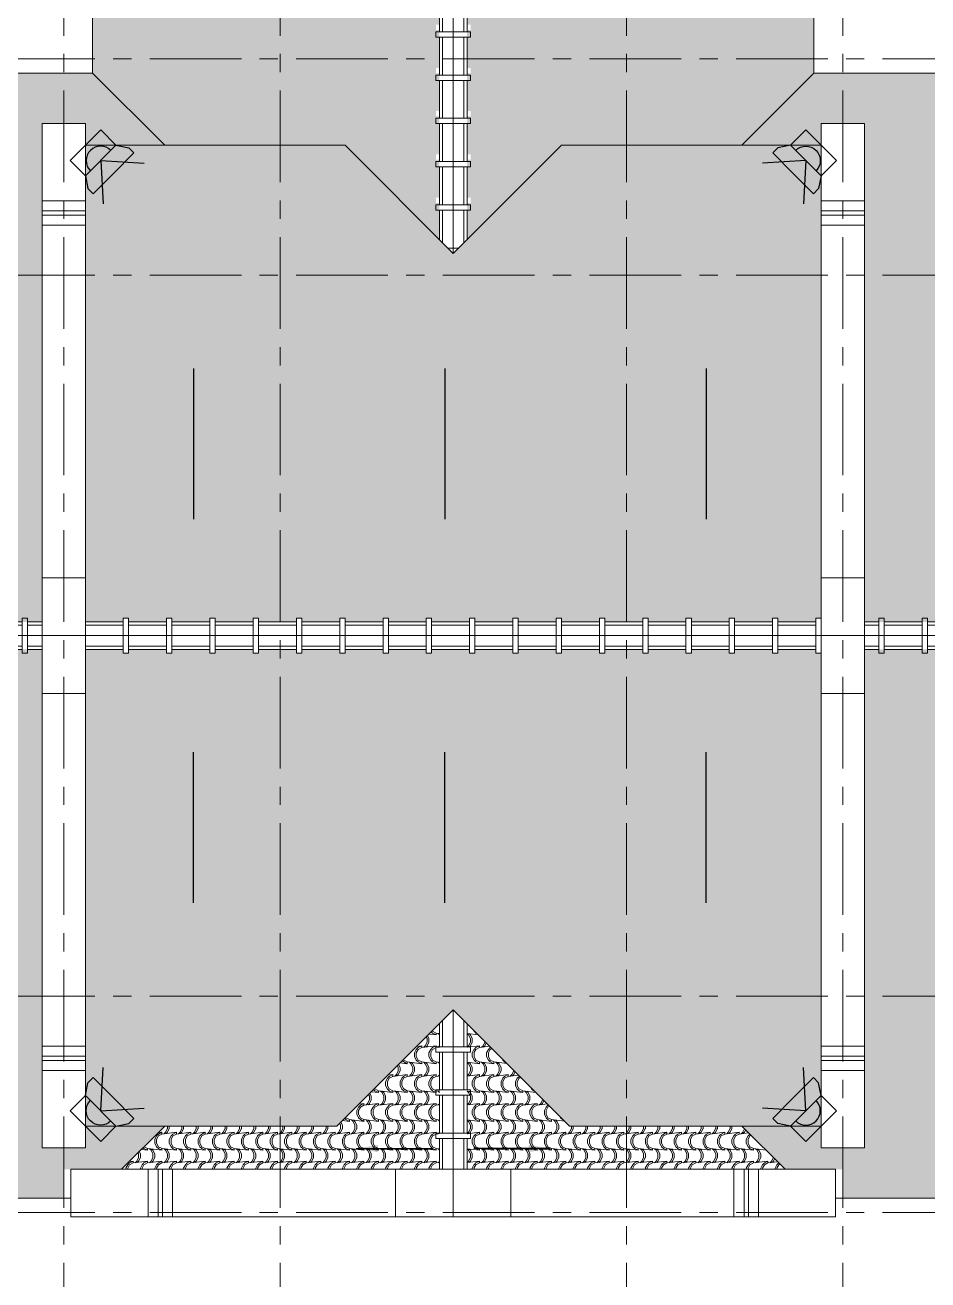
# Model space of a CAD drawing. Header units: inches. Extents: x 88947 to 296847, y 35049 to 161062.
# Drawn here: x 100494 to 106751, y 42238 to 50938 of the extents above; entities that cross this region are included whole.
import ezdxf
from ezdxf.xclip import XClip

# ---------------------------------------------------------------- set-up
doc = ezdxf.new("R2010")
doc.units = ezdxf.units.IN
doc.header["$MEASUREMENT"] = 0
doc.header["$XCLIPFRAME"] = 0
doc.linetypes.add('ACAD_ISO03W100', pattern=[30, 12, -18])
doc.linetypes.add('CENTER', pattern=[50.8, 31.75, -6.35, 6.35, -6.35])
for name, color, linetype, lineweight in [('CUA', 42, 'Continuous', 20), ('DIM', 7, 'Continuous', 25), ('DO', 4, 'Continuous', 25), ('HACTH', 8, 'Continuous', 5), ('NETMANH', 192, 'Continuous', 18), ('netthay', 254, 'Continuous', 25), ('THAY', 3, 'Continuous', 18), ('TRUC', 252, 'ACAD_ISO03W100', 13)]:
    doc.layers.add(name, color=color, linetype=linetype, lineweight=lineweight)
doc.styles.add('VNI-HELVE-CONDENSE', font='VNARIAL.TTF', dxfattribs={"width": 0.7})
doc.dimstyles.new('TL 100', dxfattribs={"dimscale": 100, "dimtxt": 1.25, "dimasz": 0.5, "dimexe": 1, "dimexo": 1, "dimgap": 0.5, "dimtad": 1, "dimdec": 0, "dimzin": 3, "dimdsep": 46, "dimtxsty": 'VNI-HELVE-CONDENSE', "dimblk": 'DOT', "dimcen": 2, "dimclrt": 7, "dimazin": 2, "dimtfac": 0.75, "dimtdec": 0, "dimtix": 1, "dimtmove": 2, "dimatfit": 2, "dimfxl": 1.5, "dimtolj": 1, "dimtzin": 0, "dimarcsym": 0})
pattern_1 = [(0, (-6062.74, -5884.59), (200, 100), [25, -175]), (0, (-6062.74, -5872.09), (200, 100), [25, -75]), (0, (-5962.74, -5859.59), (200, 100), [25, -175]), (0, (-6112.74, -5922.09), (200, 100), [12.5, -100, 12.5, -75]), (45, (-6100.24, -5897.09), (0, 100.00003), [17.6777, -265.165]), (45, (-6112.74, -5859.59), (0, 100.00003), [12.63, -270.2127]), (45, (-6112.74, -5847.09), (0, 100.00003), [15.15, -267.6927]), (135, (-5987.74, -5847.09), (0, 100.00003), [15.15, -267.6927]), (135, (-5987.74, -5859.59), (0, 100.00003), [12.63, -270.2127]), (135, (-6000.24, -5897.09), (0, 100.00003), [17.6777, -265.165]), (26.565, (-6087.74, -5897.09), (5e-05, 100), [27.951, -195.656]), (26.565, (-6087.74, -5884.59), (5e-05, 100), [27.951, -195.656]), (26.565, (-6137.74, -5872.09), (5e-05, 100), [27.951, -195.656]), (26.565, (-6137.74, -5859.59), (5e-05, 100), [27.951, -195.656]), (63.43495, (-6112.742, -5922.093), (-5e-05, 100), [27.951, -419.2627]), (63.43495, (-6100.242, -5922.093), (-5e-05, 100), [27.951, -419.2627]), (116.56505, (-6000.242, -5922.093), (5e-05, 100), [27.951, -419.2627]), (116.56505, (-5987.742, -5922.093), (5e-05, 100), [27.951, -419.2627]), (153.435, (-6012.74, -5897.09), (-5e-05, 100), [27.951, -195.656]), (153.435, (-6012.74, -5884.59), (-5e-05, 100), [27.951, -195.656]), (153.435, (-5962.74, -5872.09), (-5e-05, 100), [27.951, -195.656]), (153.435, (-5962.74, -5859.59), (-5e-05, 100), [27.951, -195.656]), (82.87498, (-6112.742, -5922.093), (-2.5e-05, 100.000016), [100.7782, -1511.6733]), (97.12502, (-5987.742, -5922.093), (2.5e-05, 100.000016), [100.7782, -1511.6733])]
pattern_2 = [(90, (-3245.16, -3518.05), (-100, 200), [25, -175]), (90, (-3257.66, -3518.05), (-100, 200), [25, -75]), (90, (-3270.16, -3418.05), (-100, 200), [25, -175]), (90, (-3207.66, -3568.05), (-100, 200), [12.5, -100, 12.5, -75]), (135, (-3232.66, -3555.55), (-100, 6e-15), [17.6777, -265.165]), (135, (-3270.16, -3568.05), (-100, 6e-15), [12.63, -270.2127]), (135, (-3282.66, -3568.05), (-100, 6e-15), [15.15, -267.6927]), (225, (-3282.66, -3443.05), (-100, 6e-15), [15.15, -267.6927]), (225, (-3270.16, -3443.05), (-100, 6e-15), [12.63, -270.2127]), (225, (-3232.66, -3455.55), (-100, 6e-15), [17.6777, -265.165]), (116.565, (-3232.66, -3543.05), (-100, 5e-05), [27.951, -195.656]), (116.565, (-3245.16, -3543.05), (-100, 5e-05), [27.951, -195.656]), (116.565, (-3257.66, -3593.05), (-100, 5e-05), [27.951, -195.656]), (116.565, (-3270.16, -3593.05), (-100, 5e-05), [27.951, -195.656]), (153.43495, (-3207.66, -3568.05), (-100, -5e-05), [27.951, -419.2627]), (153.43495, (-3207.66, -3555.55), (-100, -5e-05), [27.951, -419.2627]), (206.56505, (-3207.66, -3455.55), (-100, 5e-05), [27.951, -419.2627]), (206.56505, (-3207.66, -3443.05), (-100, 5e-05), [27.951, -419.2627]), (243.435, (-3232.66, -3468.05), (-100, -5e-05), [27.951, -195.656]), (243.435, (-3245.16, -3468.05), (-100, -5e-05), [27.951, -195.656]), (243.435, (-3257.66, -3418.05), (-100, -5e-05), [27.951, -195.656]), (243.435, (-3270.16, -3418.05), (-100, -5e-05), [27.951, -195.656]), (172.87498, (-3207.658, -3568.05), (-100.000016, -2.5e-05), [100.7782, -1511.6733]), (187.12502, (-3207.658, -3443.05), (-100.000016, 2.5e-05), [100.7782, -1511.6733])]
pattern_3 = [(0, (-6062.74, -5884.59), (200, 100), [25, -175]), (0, (-6062.74, -5872.09), (200, 100), [25, -75]), (0, (-5962.74, -5859.59), (200, 100), [25, -175]), (0, (-6112.74, -5922.09), (200, 100), [12.5, -100, 12.5, -75]), (45, (-6100.24, -5897.09), (0, 100.00003), [17.6777, -265.165]), (45, (-6112.74, -5859.59), (0, 100.00003), [12.63, -270.2127]), (45, (-6112.74, -5847.09), (0, 100.00003), [15.15, -267.6927]), (135, (-5987.74, -5847.09), (0, 100.00003), [15.15, -267.6927]), (135, (-5987.74, -5859.59), (0, 100.00003), [12.63, -270.2127]), (135, (-6000.24, -5897.09), (0, 100.00003), [17.6777, -265.165]), (26.56505, (-6087.74, -5897.09), (5e-05, 100), [27.9509, -195.6559]), (26.56505, (-6087.74, -5884.59), (5e-05, 100), [27.9509, -195.6559]), (26.56505, (-6137.74, -5872.09), (5e-05, 100), [27.9509, -195.6559]), (26.56505, (-6137.74, -5859.59), (5e-05, 100), [27.9509, -195.6559]), (63.43495, (-6112.742, -5922.093), (-5e-05, 100), [27.9509, -419.2627]), (63.43495, (-6100.242, -5922.093), (-5e-05, 100), [27.9509, -419.2627]), (116.56505, (-6000.242, -5922.093), (5e-05, 100), [27.9509, -419.2627]), (116.56505, (-5987.742, -5922.093), (5e-05, 100), [27.9509, -419.2627]), (153.43495, (-6012.74, -5897.09), (-5e-05, 100), [27.9509, -195.6559]), (153.43495, (-6012.74, -5884.59), (-5e-05, 100), [27.9509, -195.6559]), (153.43495, (-5962.74, -5872.09), (-5e-05, 100), [27.9509, -195.6559]), (153.43495, (-5962.74, -5859.59), (-5e-05, 100), [27.9509, -195.6559]), (82.87498, (-6112.742, -5922.093), (-2.5e-05, 100.000016), [100.7782, -1511.6733]), (97.12502, (-5987.742, -5922.093), (2.5e-05, 100.000016), [100.7782, -1511.6733])]
pattern_4 = [(0, (-6062.74, -9880.22), (200, 100), [25, -175]), (0, (-6062.74, -9867.72), (200, 100), [25, -75]), (0, (-5962.74, -9855.22), (200, 100), [25, -175]), (0, (-6112.74, -9917.72), (200, 100), [12.5, -100, 12.5, -75]), (45, (-6100.24, -9892.725), (0, 100.00003), [17.6777, -265.165]), (45, (-6112.74, -9855.225), (0, 100.00003), [12.63, -270.2127]), (45, (-6112.74, -9842.725), (0, 100.00003), [15.15, -267.6927]), (135, (-5987.74, -9842.725), (0, 100.00003), [15.15, -267.6927]), (135, (-5987.74, -9855.225), (0, 100.00003), [12.63, -270.2127]), (135, (-6000.24, -9892.725), (0, 100.00003), [17.6777, -265.165]), (26.56505, (-6087.74, -9892.725), (5e-05, 100), [27.9509, -195.6559]), (26.56505, (-6087.74, -9880.225), (5e-05, 100), [27.9509, -195.6559]), (26.56505, (-6137.74, -9867.725), (5e-05, 100), [27.9509, -195.6559]), (26.56505, (-6137.74, -9855.225), (5e-05, 100), [27.9509, -195.6559]), (63.43495, (-6112.742, -9917.725), (-5e-05, 100), [27.9509, -419.2627]), (63.43495, (-6100.242, -9917.725), (-5e-05, 100), [27.9509, -419.2627]), (116.56505, (-6000.242, -9917.725), (5e-05, 100), [27.9509, -419.2627]), (116.56505, (-5987.742, -9917.725), (5e-05, 100), [27.9509, -419.2627]), (153.43495, (-6012.74, -9892.725), (-5e-05, 100), [27.9509, -195.6559]), (153.43495, (-6012.74, -9880.225), (-5e-05, 100), [27.9509, -195.6559]), (153.43495, (-5962.74, -9867.725), (-5e-05, 100), [27.9509, -195.6559]), (153.43495, (-5962.74, -9855.225), (-5e-05, 100), [27.9509, -195.6559]), (82.87498, (-6112.742, -9917.725), (-2.5e-05, 100.000016), [100.7782, -1511.6733]), (97.12502, (-5987.742, -9917.725), (2.5e-05, 100.000016), [100.7782, -1511.6733])]
pattern_5 = [(90, (-3095.16, -10013.68), (-100, 200), [25, -175]), (90, (-3107.66, -10013.68), (-100, 200), [25, -75]), (90, (-3120.16, -9913.68), (-100, 200), [25, -175]), (90, (-3057.66, -10063.68), (-100, 200), [12.5, -100, 12.5, -75]), (135, (-3082.66, -10051.18), (-100, 6e-15), [17.6777, -265.165]), (135, (-3120.16, -10063.68), (-100, 6e-15), [12.63, -270.2127]), (135, (-3132.66, -10063.68), (-100, 6e-15), [15.15, -267.6927]), (225, (-3132.66, -9938.68), (-100, 6e-15), [15.15, -267.6927]), (225, (-3120.16, -9938.68), (-100, 6e-15), [12.63, -270.2127]), (225, (-3082.66, -9951.18), (-100, 6e-15), [17.6777, -265.165]), (116.565, (-3082.66, -10038.68), (-100, 5e-05), [27.951, -195.656]), (116.565, (-3095.16, -10038.68), (-100, 5e-05), [27.951, -195.656]), (116.565, (-3107.66, -10088.68), (-100, 5e-05), [27.951, -195.656]), (116.565, (-3120.16, -10088.68), (-100, 5e-05), [27.951, -195.656]), (153.4349, (-3057.66, -10063.68), (-100, -5e-05), [27.951, -419.2627]), (153.4349, (-3057.66, -10051.18), (-100, -5e-05), [27.951, -419.2627]), (206.5651, (-3057.66, -9951.18), (-100, 5e-05), [27.951, -419.2627]), (206.5651, (-3057.66, -9938.68), (-100, 5e-05), [27.951, -419.2627]), (243.435, (-3082.66, -9963.68), (-100, -5e-05), [27.951, -195.656]), (243.435, (-3095.16, -9963.68), (-100, -5e-05), [27.951, -195.656]), (243.435, (-3107.66, -9913.68), (-100, -5e-05), [27.951, -195.656]), (243.435, (-3120.16, -9913.68), (-100, -5e-05), [27.951, -195.656]), (172.87498, (-3057.658, -10063.681), (-100.000016, -2.5e-05), [100.7782, -1511.6733]), (187.12502, (-3057.658, -9938.681), (-100.000016, 2.5e-05), [100.7782, -1511.6733])]

# ---------------------------------------------------------------- blocks, each defined once
blk = doc.blocks.new('_Dot')
at = {"layer": 'netthay', "color": 0, "lineweight": -2}
blk.add_line((-0.5, 0), (-1, 0), dxfattribs=at)
at = {"layer": 'netthay', "color": 0, "const_width": 0.5}
blk.add_lwpolyline([(-0.25, 0, 1), (0.25, 0, 1)], format="xyb", close=True, dxfattribs=at)
blk = doc.blocks.new('F')
for points in [[(0, 150), (-200, 375)], [(0, 150), (200, 375)], [(-150, 150), (-200, 225), (-200, 275), (0, 275)], [(150, 150), (200, 225), (200, 275), (0, 275)]]:
    blk.add_lwpolyline(points)
blk.add_lwpolyline([(-150, 0), (150, 0), (150, 150), (-150, 150)], close=True)
blk.add_arc((0, 150), 100, 180, 0)
blk = doc.blocks.new('A$C09B9215A')
at = {"layer": 'HACTH'}
h = blk.add_hatch(dxfattribs=at)
h.set_pattern_fill('TILE_02', color=256, scale=100, angle=90, style=0, pattern_type=2)
h.set_pattern_definition(pattern_2)
h.paths.add_polyline_path([(-1487.2, -2438.2), (-2787.2, -2438.2), (-2787.2, -2538.2), (-2287.2, -3038.2), (-1487.2, -3038.2)])
h.paths.add_polyline_path([(-407.5, -2801.1), (-382.8, -2801.1), (-382.8, -2538.2), (-407.5, -2538.2), (-407.5, -2501.1), (-382.8, -2501.1), (-382.8, -2438.2), (-1487.2, -2438.2), (-1487.2, -3038.2), (-1037.2, -3038.2), (-382.8, -3692.5), (-382.8, -3438.2), (-407.5, -3438.2), (-407.5, -3401.1), (-382.8, -3401.1), (-382.8, -3138.2), (-407.5, -3138.2), (-407.5, -3101.1), (-382.8, -3101.1), (-382.8, -2838.2), (-407.5, -2838.2)])
h.paths.add_polyline_path([(-1487.2, -788.2), (-2787.2, -788.2), (-2787.2, -2438.2), (-1487.2, -2438.2)])
h.paths.add_polyline_path([(-382.8, -788.2), (-1487.2, -788.2), (-1487.2, -2438.2), (-382.8, -2438.2), (-382.8, -2238.2), (-407.5, -2238.2), (-407.5, -2201.1), (-382.8, -2201.1), (-382.8, -1938.2), (-407.5, -1938.2), (-407.5, -1901.1), (-382.8, -1901.1), (-382.8, -1638.2), (-407.5, -1638.2), (-407.5, -1601.1), (-382.8, -1601.1), (-382.8, -1338.2), (-407.5, -1338.2), (-407.5, -1301.1), (-382.8, -1301.1), (-382.8, -1038.2), (-407.5, -1038.2), (-407.5, -1001.1), (-382.8, -1001.1)])
h = blk.add_hatch(dxfattribs=at)
h.set_pattern_fill('TILE_02', color=256, scale=100, angle=90, style=0, pattern_type=2)
h.set_pattern_definition(pattern_2)
h.paths.add_polyline_path([(912.8, -2438.2), (2212.8, -2438.2), (2212.8, -2538.2), (1712.8, -3038.2), (912.8, -3038.2)])
h.paths.add_polyline_path([(-166.9, -2801.1), (-191.6, -2801.1), (-191.6, -2538.2), (-166.9, -2538.2), (-166.9, -2501.1), (-191.6, -2501.1), (-191.6, -2438.2), (912.8, -2438.2), (912.8, -3038.2), (462.8, -3038.2), (-191.6, -3692.5), (-191.6, -3438.2), (-166.9, -3438.2), (-166.9, -3401.1), (-191.6, -3401.1), (-191.6, -3138.2), (-166.9, -3138.2), (-166.9, -3101.1), (-191.6, -3101.1), (-191.6, -2838.2), (-166.9, -2838.2)])
h.paths.add_polyline_path([(912.8, -788.2), (-191.6, -788.2), (-191.6, -1001.1), (-166.9, -1001.1), (-166.9, -1038.2), (-191.6, -1038.2), (-191.6, -1301.1), (-166.9, -1301.1), (-166.9, -1338.2), (-191.6, -1338.2), (-191.6, -1601.1), (-166.9, -1601.1), (-166.9, -1638.2), (-191.6, -1638.2), (-191.6, -1901.1), (-166.9, -1901.1), (-166.9, -1938.2), (-191.6, -1938.2), (-191.6, -2201.1), (-166.9, -2201.1), (-166.9, -2238.2), (-191.6, -2238.2), (-191.6, -2438.2), (912.8, -2438.2)])
h.paths.add_polyline_path([(2212.8, -788.2), (912.8, -788.2), (912.8, -2438.2), (2212.8, -2438.2)])
h = blk.add_hatch(dxfattribs=at)
h.set_pattern_fill('TILE_02', color=256, scale=100, style=0, pattern_type=2)
h.set_pattern_definition(pattern_3)
h.paths.add_polyline_path([(-2787.2, -2538.2), (-2987.2, -2538.2), (-2987.2, -2888.2), (-2837.2, -2888.2), (-2837.2, -3038.2), (-2287.2, -3038.2)])
h.paths.add_polyline_path([(-6187.2, -3938.2), (-6187.2, -6342.5), (-3137.2, -6342.5), (-3137.2, -3938.2)])
h.paths.add_polyline_path([(-6187.2, -2538.2), (-6187.2, -3938.2), (-3137.2, -3938.2), (-3137.2, -2888.2), (-2987.2, -2888.2), (-2987.2, -2538.2)])
h = blk.add_hatch(dxfattribs=at)
h.set_pattern_fill('TILE_02', color=256, scale=100, style=0, pattern_type=2)
h.set_pattern_definition(pattern_3)
h.paths.add_polyline_path([(2212.8, -2538.2), (2412.8, -2538.2), (2412.8, -2888.2), (2262.8, -2888.2), (2262.8, -3038.2), (1712.8, -3038.2)])
h.paths.add_polyline_path([(5612.8, -6342.5), (5612.8, -3938.2), (2562.8, -3938.2), (2562.8, -6342.5)])
h.paths.add_polyline_path([(5612.8, -3938.2), (5612.8, -2538.2), (2412.8, -2538.2), (2412.8, -2888.2), (2562.8, -2888.2), (2562.8, -3938.2)])
h = blk.add_hatch(dxfattribs=at)
h.set_pattern_fill('TILE_02', color=256, scale=100, style=0, pattern_type=2)
h.set_pattern_definition(pattern_1)
h.paths.add_polyline_path([(-1487.2, -3038.2), (-2837.2, -3038.2), (-2837.2, -3938.2), (-1487.2, -3938.2)])
h.paths.add_polyline_path([(-1037.2, -3038.2), (-1487.2, -3038.2), (-1487.2, -3938.2), (912.8, -3938.2), (912.8, -3038.2), (462.8, -3038.2), (-287.2, -3788.2)])
h.paths.add_polyline_path([(2262.8, -3038.2), (912.8, -3038.2), (912.8, -3938.2), (2262.8, -3938.2)])
h = blk.add_hatch(dxfattribs=at)
h.set_pattern_fill('TILE_02', color=256, scale=100, style=0, pattern_type=2)
h.set_pattern_definition(pattern_1)
h.paths.add_polyline_path([(-1487.2, -6342.5), (-1637.2, -6342.5), (-1637.2, -6317.8), (-1674.3, -6317.8), (-1674.3, -6342.5), (-1937.2, -6342.5), (-1937.2, -6317.8), (-1974.3, -6317.8), (-1974.3, -6342.5), (-2237.2, -6342.5), (-2237.2, -6317.8), (-2274.3, -6317.8), (-2274.3, -6342.5), (-2537.2, -6342.5), (-2537.2, -6317.8), (-2574.3, -6317.8), (-2574.3, -6342.5), (-2837.2, -6342.5), (-2837.2, -3938.2), (-1487.2, -3938.2)])
h.paths.add_polyline_path([(912.8, -6342.5), (762.8, -6342.5), (762.8, -6317.8), (725.7, -6317.8), (725.7, -6342.5), (462.8, -6342.5), (462.8, -6317.8), (425.7, -6317.8), (425.7, -6342.5), (162.8, -6342.5), (162.8, -6317.8), (125.7, -6317.8), (125.7, -6342.5), (-137.2, -6342.5), (-137.2, -6317.8), (-174.3, -6317.8), (-174.3, -6342.5), (-437.2, -6342.5), (-437.2, -6317.8), (-474.3, -6317.8), (-474.3, -6342.5), (-737.2, -6342.5), (-737.2, -6317.8), (-774.3, -6317.8), (-774.3, -6342.5), (-1037.2, -6342.5), (-1037.2, -6317.8), (-1074.3, -6317.8), (-1074.3, -6342.5), (-1337.2, -6342.5), (-1337.2, -6317.8), (-1374.3, -6317.8), (-1374.3, -6342.5), (-1487.2, -6342.5), (-1487.2, -3938.2), (912.8, -3938.2)])
h.paths.add_polyline_path([(2262.8, -6317.8), (2225.7, -6317.8), (2225.7, -6342.5), (1962.8, -6342.5), (1962.8, -6317.8), (1925.7, -6317.8), (1925.7, -6342.5), (1662.8, -6342.5), (1662.8, -6317.8), (1625.7, -6317.8), (1625.7, -6342.5), (1362.8, -6342.5), (1362.8, -6317.8), (1325.7, -6317.8), (1325.7, -6342.5), (1062.8, -6342.5), (1062.8, -6317.8), (1025.7, -6317.8), (1025.7, -6342.5), (912.8, -6342.5), (912.8, -3938.2), (2262.8, -3938.2)])
h = blk.add_hatch(dxfattribs=at)
h.set_pattern_fill('TILE_02', color=256, scale=100, style=0, pattern_type=2)
h.set_pattern_definition(pattern_4)
h.paths.add_polyline_path([(-2987.2, -10138.2), (-2587.2, -10138.2), (-2287.2, -9838.2), (-2837.2, -9838.2), (-2837.2, -9988.2), (-2987.2, -9988.2)])
h.paths.add_polyline_path([(-6187.2, -6533.8), (-6187.2, -8938.2), (-3137.2, -8938.2), (-3137.2, -6533.8)])
h.paths.add_polyline_path([(-6187.2, -8938.2), (-6187.2, -10338.2), (-2987.2, -10338.2), (-2987.2, -9988.2), (-3137.2, -9988.2), (-3137.2, -8938.2)])
h = blk.add_hatch(dxfattribs=at)
h.set_pattern_fill('TILE_02', color=256, scale=100, style=0, pattern_type=2)
h.set_pattern_definition([(0, (-6062.74, 80505.75), (200, 100), [25, -175]), (0, (-6062.74, 80518.25), (200, 100), [25, -75]), (0, (-5962.74, 80530.75), (200, 100), [25, -175]), (0, (-6112.74, 80468.25), (200, 100), [12.5, -100, 12.5, -75]), (45, (-6100.24, 80493.25), (0, 100.00003), [17.6777, -265.165]), (45, (-6112.74, 80530.75), (0, 100.00003), [12.63, -270.2127]), (45, (-6112.74, 80543.25), (0, 100.00003), [15.15, -267.6927]), (135, (-5987.74, 80543.25), (0, 100.00003), [15.15, -267.6927]), (135, (-5987.74, 80530.75), (0, 100.00003), [12.63, -270.2127]), (135, (-6000.24, 80493.25), (0, 100.00003), [17.6777, -265.165]), (26.56505, (-6087.74, 80493.25), (4.5e-05, 100), [27.9509, -195.6559]), (26.56505, (-6087.74, 80505.75), (4.5e-05, 100), [27.9509, -195.6559]), (26.56505, (-6137.74, 80518.25), (4.5e-05, 100), [27.9509, -195.6559]), (26.56505, (-6137.74, 80530.75), (4.5e-05, 100), [27.9509, -195.6559]), (63.43495, (-6112.742, 80468.253), (-4.5e-05, 100), [27.9509, -419.2627]), (63.43495, (-6100.242, 80468.253), (-4.5e-05, 100), [27.9509, -419.2627]), (116.56505, (-6000.242, 80468.253), (4.5e-05, 100), [27.9509, -419.2627]), (116.56505, (-5987.742, 80468.253), (4.5e-05, 100), [27.9509, -419.2627]), (153.43495, (-6012.74, 80493.25), (-4.5e-05, 100), [27.9509, -195.6559]), (153.43495, (-6012.74, 80505.75), (-4.5e-05, 100), [27.9509, -195.6559]), (153.43495, (-5962.74, 80518.25), (-4.5e-05, 100), [27.9509, -195.6559]), (153.43495, (-5962.74, 80530.75), (-4.5e-05, 100), [27.9509, -195.6559]), (82.874984, (-6112.742, 80468.253), (-2.54e-05, 100.0000155), [100.7782, -1511.6733]), (97.125016, (-5987.742, 80468.253), (2.54e-05, 100.0000155), [100.7782, -1511.6733])])
h.paths.add_polyline_path([(-1487.2, -6533.8), (-1637.2, -6533.8), (-1637.2, -6558.5), (-1674.3, -6558.5), (-1674.3, -6533.8), (-1937.2, -6533.8), (-1937.2, -6558.5), (-1974.3, -6558.5), (-1974.3, -6533.8), (-2237.2, -6533.8), (-2237.2, -6558.5), (-2274.3, -6558.5), (-2274.3, -6533.8), (-2537.2, -6533.8), (-2537.2, -6558.5), (-2574.3, -6558.5), (-2574.3, -6533.8), (-2837.2, -6533.8), (-2837.2, -8938.2), (-1487.2, -8938.2)])
h.paths.add_polyline_path([(912.8, -6533.8), (762.8, -6533.8), (762.8, -6558.5), (725.7, -6558.5), (725.7, -6533.8), (462.8, -6533.8), (462.8, -6558.5), (425.7, -6558.5), (425.7, -6533.8), (162.8, -6533.8), (162.8, -6558.5), (125.7, -6558.5), (125.7, -6533.8), (-137.2, -6533.8), (-137.2, -6558.5), (-174.3, -6558.5), (-174.3, -6533.8), (-437.2, -6533.8), (-437.2, -6558.5), (-474.3, -6558.5), (-474.3, -6533.8), (-737.2, -6533.8), (-737.2, -6558.5), (-774.3, -6558.5), (-774.3, -6533.8), (-1037.2, -6533.8), (-1037.2, -6558.5), (-1074.3, -6558.5), (-1074.3, -6533.8), (-1337.2, -6533.8), (-1337.2, -6558.5), (-1374.3, -6558.5), (-1374.3, -6533.8), (-1487.2, -6533.8), (-1487.2, -8938.2), (912.8, -8938.2)])
h.paths.add_polyline_path([(2262.8, -6558.5), (2225.7, -6558.5), (2225.7, -6533.8), (1962.8, -6533.8), (1962.8, -6558.5), (1925.7, -6558.5), (1925.7, -6533.8), (1662.8, -6533.8), (1662.8, -6558.5), (1625.7, -6558.5), (1625.7, -6533.8), (1362.8, -6533.8), (1362.8, -6558.5), (1325.7, -6558.5), (1325.7, -6533.8), (1062.8, -6533.8), (1062.8, -6558.5), (1025.7, -6558.5), (1025.7, -6533.8), (912.8, -6533.8), (912.8, -8938.2), (2262.8, -8938.2)])
h.paths.add_polyline_path([(-2837.2, -9838.2), (-1487.2, -9838.2), (-1487.2, -8938.2), (-2837.2, -8938.2)])
h.paths.add_polyline_path([(912.8, -9838.2), (2262.8, -9838.2), (2262.8, -8938.2), (912.8, -8938.2)])
h.paths.add_polyline_path([(-1487.2, -9838.2), (-1093.2, -9838.2), (-287.2, -9032.2), (518.8, -9838.2), (912.8, -9838.2), (912.8, -8938.2), (-1487.2, -8938.2)])
h = blk.add_hatch(dxfattribs=at)
h.set_pattern_fill('TILE_02', color=256, scale=100, style=0, pattern_type=2)
h.set_pattern_definition(pattern_4)
h.paths.add_polyline_path([(2012.8, -10138.2), (2412.8, -10138.2), (2412.8, -9988.2), (2262.8, -9988.2), (2262.8, -9838.2), (1712.8, -9838.2)])
h.paths.add_polyline_path([(5612.8, -10338.2), (5612.8, -8938.2), (2562.8, -8938.2), (2562.8, -9988.2), (2412.8, -9988.2), (2412.8, -10338.2)])
h.paths.add_polyline_path([(5612.8, -8938.2), (5612.8, -6533.8), (2562.8, -6533.8), (2562.8, -8938.2)])
h = blk.add_hatch(dxfattribs=at)
h.set_pattern_fill('TILE_02', color=256, scale=100, angle=90, style=0, pattern_type=2)
h.set_pattern_definition(pattern_5)
h.paths.add_polyline_path([(-2587.2, -10138.2), (-1487.2, -10138.2), (-1487.2, -9838.2), (-2287.2, -9838.2)])
h.paths.add_polyline_path([(-1487.2, -10138.2), (-382.8, -10138.2), (-382.8, -9127.8), (-1093.2, -9838.2), (-1487.2, -9838.2)])
h = blk.add_hatch(dxfattribs=at)
h.set_pattern_fill('TILE_02', color=256, scale=100, angle=90, style=0, pattern_type=2)
h.set_pattern_definition(pattern_5)
h.paths.add_polyline_path([(-191.6, -10138.2), (912.8, -10138.2), (912.8, -9838.2), (518.8, -9838.2), (-191.6, -9127.8)])
h.paths.add_polyline_path([(912.8, -10138.2), (2012.8, -10138.2), (1712.8, -9838.2), (912.8, -9838.2)])
blk = doc.blocks.new('A$C02956A0F')
at = {"layer": 'THAY'}
for p, q in [((0, 95.6), (263, 95.6)), ((263, 0), (263, 120.3)), ((263, 120.3), (300, 120.3)), ((300, 95.6), (563, 95.6)), ((563, 0), (563, 120.3)), ((563, 120.3), (600, 120.3)), ((600, 95.6), (863, 95.6)), ((863, 0), (863, 120.3)), ((863, 120.3), (900, 120.3)), ((900, 95.6), (1163, 95.6)), ((1163, 0), (1163, 120.3)), ((1163, 120.3), (1200, 120.3)), ((1200, 95.6), (1463, 95.6)), ((1463, 0), (1463, 120.3)), ((1463, 120.3), (1500, 120.3)), ((1500, 95.6), (1763, 95.6)), ((1763, 0), (1763, 120.3)), ((1763, 120.3), (1800, 120.3)), ((1800, 95.6), (2063, 95.6)), ((2063, 0), (2063, 120.3)), ((2063, 120.3), (2100, 120.3)), ((2100, 95.6), (2363, 95.6)), ((2363, 0), (2363, 120.3)), ((2363, 120.3), (2400, 120.3)), ((2400, 95.6), (2663, 95.6)), ((2663, 0), (2663, 120.3)), ((2663, 120.3), (2700, 120.3)), ((2700, 95.6), (2963, 95.6)), ((2963, 0), (2963, 120.3)), ((2963, 120.3), (3000, 120.3)), ((3000, 95.6), (3263, 95.6)), ((3263, 0), (3263, 120.3)), ((3263, 120.3), (3300, 120.3)), ((3300, 95.6), (3563, 95.6)), ((3563, 0), (3563, 120.3)), ((3563, 120.3), (3600, 120.3)), ((3600, 95.6), (3863, 95.6)), ((3863, 0), (3863, 120.3)), ((3863, 120.3), (3900, 120.3)), ((3900, 95.6), (4162.9, 95.6)), ((4162.9, 0), (4162.9, 120.3)), ((4162.9, 120.3), (4200, 120.3)), ((4200, 95.6), (4462.9, 95.6)), ((4462.9, 0), (4462.9, 120.3)), ((4462.9, 120.3), (4500, 120.3)), ((4500, 95.6), (4762.9, 95.6)), ((4762.9, 0), (4762.9, 120.3)), ((4762.9, 120.3), (4800, 120.3)), ((4800, 95.6), (5062.9, 95.6)), ((5062.9, 0), (5062.9, 120.3)), ((5062.9, 120.3), (5100, 120.3)), ((0, 73.7), (263, 73.7)), ((263, 0), (263, -120.3)), ((300, 73.7), (563, 73.7)), ((563, 0), (563, -120.3)), ((600, 73.7), (863, 73.7)), ((863, 0), (863, -120.3)), ((900, 73.7), (1163, 73.7)), ((1163, 0), (1163, -120.3)), ((1200, 73.7), (1463, 73.7)), ((1463, 0), (1463, -120.3)), ((1500, 73.7), (1763, 73.7)), ((1763, 0), (1763, -120.3)), ((1800, 73.7), (2063, 73.7)), ((2063, 0), (2063, -120.3)), ((2100, 73.7), (2363, 73.7)), ((2363, 0), (2363, -120.3)), ((2400, 73.7), (2663, 73.7)), ((2663, 0), (2663, -120.3)), ((2700, 73.7), (2963, 73.7)), ((2963, 0), (2963, -120.3)), ((3000, 73.7), (3263, 73.7)), ((3263, 0), (3263, -120.3)), ((3300, 73.7), (3563, 73.7)), ((3563, 0), (3563, -120.3)), ((3600, 73.7), (3863, 73.7)), ((3863, 0), (3863, -120.3)), ((3900, 73.7), (4162.9, 73.7)), ((4162.9, 0), (4162.9, -120.3)), ((4200, 73.7), (4462.9, 73.7)), ((4462.9, 0), (4462.9, -120.3)), ((4500, 73.7), (4762.9, 73.7)), ((4762.9, 0), (4762.9, -120.3)), ((4800, 73.7), (5062.9, 73.7)), ((5062.9, 0), (5062.9, -120.3)), ((0, -73.7), (263, -73.7)), ((300, -73.7), (563, -73.7)), ((600, -73.7), (863, -73.7)), ((900, -73.7), (1163, -73.7)), ((1200, -73.7), (1463, -73.7)), ((1500, -73.7), (1763, -73.7)), ((1800, -73.7), (2063, -73.7)), ((2100, -73.7), (2363, -73.7)), ((2400, -73.7), (2663, -73.7)), ((2700, -73.7), (2963, -73.7)), ((3000, -73.7), (3263, -73.7)), ((3300, -73.7), (3563, -73.7)), ((3600, -73.7), (3863, -73.7)), ((3900, -73.7), (4162.9, -73.7)), ((4200, -73.7), (4462.9, -73.7)), ((4500, -73.7), (4762.9, -73.7)), ((4800, -73.7), (5062.9, -73.7)), ((0, -95.6), (263, -95.6)), ((263, -120.3), (300, -120.3)), ((300, -95.6), (563, -95.6)), ((563, -120.3), (600, -120.3)), ((600, -95.6), (863, -95.6)), ((863, -120.3), (900, -120.3)), ((900, -95.6), (1163, -95.6)), ((1163, -120.3), (1200, -120.3)), ((1200, -95.6), (1463, -95.6)), ((1463, -120.3), (1500, -120.3)), ((1500, -95.6), (1763, -95.6)), ((1763, -120.3), (1800, -120.3)), ((1800, -95.6), (2063, -95.6)), ((2063, -120.3), (2100, -120.3)), ((2100, -95.6), (2363, -95.6)), ((2363, -120.3), (2400, -120.3)), ((2400, -95.6), (2663, -95.6)), ((2663, -120.3), (2700, -120.3)), ((2700, -95.6), (2963, -95.6)), ((2963, -120.3), (3000, -120.3)), ((3000, -95.6), (3263, -95.6)), ((3263, -120.3), (3300, -120.3)), ((3300, -95.6), (3563, -95.6)), ((3563, -120.3), (3600, -120.3)), ((3600, -95.6), (3863, -95.6)), ((3863, -120.3), (3900, -120.3)), ((3900, -95.6), (4162.9, -95.6)), ((4162.9, -120.3), (4200, -120.3)), ((4200, -95.6), (4462.9, -95.6)), ((4462.9, -120.3), (4500, -120.3)), ((4500, -95.6), (4762.9, -95.6)), ((4762.9, -120.3), (4800, -120.3)), ((4800, -95.6), (5062.9, -95.6)), ((5062.9, -120.3), (5100, -120.3))]:
    blk.add_line(p, q, dxfattribs=at)
for points in [[(300, 0), (300, 120.3)], [(600, 0), (600, 120.3)], [(900, 0), (900, 120.3)], [(1200, 0), (1200, 120.3)], [(1500, 0), (1500, 120.3)], [(1800, 0), (1800, 120.3)], [(2100, 0), (2100, 120.3)], [(2400, 0), (2400, 120.3)], [(2700, 0), (2700, 120.3)], [(3000, 0), (3000, 120.3)], [(3300, 0), (3300, 120.3)], [(3600, 0), (3600, 120.3)], [(3900, 0), (3900, 120.3)], [(4200, 0), (4200, 120.3)], [(4500, 0), (4500, 120.3)], [(4800, 0), (4800, 120.3)], [(5100, 0), (5100, 120.3)], [(300, 0), (300, -120.3)], [(600, 0), (600, -120.3)], [(900, 0), (900, -120.3)], [(1200, 0), (1200, -120.3)], [(1500, 0), (1500, -120.3)], [(1800, 0), (1800, -120.3)], [(2100, 0), (2100, -120.3)], [(2400, 0), (2400, -120.3)], [(2700, 0), (2700, -120.3)], [(3000, 0), (3000, -120.3)], [(3300, 0), (3300, -120.3)], [(3600, 0), (3600, -120.3)], [(3900, 0), (3900, -120.3)], [(4200, 0), (4200, -120.3)], [(4500, 0), (4500, -120.3)], [(4800, 0), (4800, -120.3)], [(5100, 0), (5100, -120.3)]]:
    blk.add_lwpolyline(points, dxfattribs=at)
blk = doc.blocks.new('A$C25125ECA')
at = {"layer": 'THAY'}
for points in [[(0, 300), (0, 1406)], [(-2115.4, -30), (-2115.4, 300)], [(-2045.4, -30), (-2045.4, 300)], [(-2015.3, -30), (-2015.3, 300)], [(-1945.3, -30), (-1945.3, 300)], [(-400, -30), (-400, 300)], [(0, -30), (0, 300)], [(0, -30), (0, 300)], [(400, -30), (400, 300)], [(1945.3, -30), (1945.3, 300)], [(2015.3, -30), (2015.3, 300)], [(2045.4, -30), (2045.4, 300)], [(2115.4, -30), (2115.4, 300)]]:
    blk.add_lwpolyline(points, dxfattribs=at)
blk.add_lwpolyline([(-2650, 300), (2650, 300), (2650, -30), (-2650, -30)], close=True, dxfattribs=at)
at = {"layer": 'NETMANH'}
ref = blk.add_blockref('A$C02956A0F', (0, 250), dxfattribs=dict(at, xscale=-1, rotation=270))
XClip(ref).set_block_clipping_path([(1155.9999999137, -0.0000000084), (349.999999874, 806.0000000312), (50, 806.0000000312), (50, -775.3049543893), (349.9999999052, -806.0000000169)])
blk = doc.blocks.new('A$C20782791')
at = {"layer": 'THAY'}
for points in [[(534.5, -330), (534.5, 0)], [(604.6, -330), (604.6, 0)], [(634.7, -330), (634.7, 0)], [(704.7, -330), (704.7, 0)]]:
    blk.add_lwpolyline(points, dxfattribs=at)
blk = doc.blocks.new('A$C271C7317')
at = {"layer": 'THAY'}
for points in [[(-400, 0), (-400, 330)], [(0, 0), (0, 330)], [(0, 0), (0, 330)], [(400, 0), (400, 330)]]:
    blk.add_lwpolyline(points, dxfattribs=at)
blk = doc.blocks.new('A$C295276FA')
at = {"layer": 'THAY'}
for p, q in [((-2550, -5884.4), (-2287.1, -5884.4)), ((-2550, -5906.3), (-2287.1, -5906.3)), ((-2287.1, -5980), (-2287.1, -5859.7)), ((-2287.1, -5859.7), (-2250, -5859.7)), ((-2250, -5884.4), (-1987.1, -5884.4)), ((-2250, -5906.3), (-1987.1, -5906.3)), ((-1987.1, -5980), (-1987.1, -5859.7)), ((-1987.1, -5859.7), (-1950, -5859.7)), ((-1950, -5884.4), (-1687.1, -5884.4)), ((-1950, -5906.3), (-1687.1, -5906.3)), ((-1687.1, -5980), (-1687.1, -5859.7)), ((-1687.1, -5859.7), (-1650, -5859.7)), ((-1650, -5884.4), (-1387.1, -5884.4)), ((-1650, -5906.3), (-1387.1, -5906.3)), ((-1387.1, -5980), (-1387.1, -5859.7)), ((-1387.1, -5859.7), (-1350, -5859.7)), ((-1350, -5884.4), (-1087.1, -5884.4)), ((-1350, -5906.3), (-1087.1, -5906.3)), ((-1087.1, -5980), (-1087.1, -5859.7)), ((-1087.1, -5859.7), (-1050, -5859.7)), ((-1050, -5884.4), (-787.1, -5884.4)), ((-1050, -5906.3), (-787.1, -5906.3)), ((-787.1, -5980), (-787.1, -5859.7)), ((-787.1, -5859.7), (-750, -5859.7)), ((-750, -5884.4), (-487.1, -5884.4)), ((-750, -5906.3), (-487.1, -5906.3)), ((-487.1, -5980), (-487.1, -5859.7)), ((-487.1, -5859.7), (-450, -5859.7)), ((-450, -5884.4), (-187.1, -5884.4)), ((-450, -5906.3), (-187.1, -5906.3)), ((-187.1, -5980), (-187.1, -5859.7)), ((-187.1, -5859.7), (-150, -5859.7)), ((-150, -5884.4), (112.9, -5884.4)), ((-150, -5906.3), (112.9, -5906.3)), ((112.9, -5980), (112.9, -5859.7)), ((112.9, -5859.7), (150, -5859.7)), ((150, -5884.4), (412.9, -5884.4)), ((150, -5906.3), (412.9, -5906.3)), ((412.9, -5980), (412.9, -5859.7)), ((412.9, -5859.7), (450, -5859.7)), ((450, -5884.4), (712.9, -5884.4)), ((450, -5906.3), (712.9, -5906.3)), ((712.9, -5980), (712.9, -5859.7)), ((712.9, -5859.7), (750, -5859.7)), ((750, -5884.4), (1012.9, -5884.4)), ((750, -5906.3), (1012.9, -5906.3)), ((1012.9, -5980), (1012.9, -5859.7)), ((1012.9, -5859.7), (1050, -5859.7)), ((1050, -5884.4), (1312.9, -5884.4)), ((1050, -5906.3), (1312.9, -5906.3)), ((1312.9, -5980), (1312.9, -5859.7)), ((1312.9, -5859.7), (1350, -5859.7)), ((1350, -5884.4), (1612.9, -5884.4)), ((1350, -5906.3), (1612.9, -5906.3)), ((1612.9, -5980), (1612.9, -5859.7)), ((1612.9, -5859.7), (1650, -5859.7)), ((1650, -5884.4), (1912.9, -5884.4)), ((1650, -5906.3), (1912.9, -5906.3)), ((1912.9, -5980), (1912.9, -5859.7)), ((1912.9, -5859.7), (1950, -5859.7)), ((1950, -5884.4), (2212.9, -5884.4)), ((1950, -5906.3), (2212.9, -5906.3)), ((2212.9, -5980), (2212.9, -5859.7)), ((2212.9, -5859.7), (2250, -5859.7)), ((2250, -5884.4), (2512.9, -5884.4)), ((2250, -5906.3), (2512.9, -5906.3)), ((2512.9, -5980), (2512.9, -5859.7)), ((2512.9, -5859.7), (2550, -5859.7)), ((-2287.1, -5980), (-2287.1, -6100.3)), ((-1987.1, -5980), (-1987.1, -6100.3)), ((-1687.1, -5980), (-1687.1, -6100.3)), ((-1387.1, -5980), (-1387.1, -6100.3)), ((-1087.1, -5980), (-1087.1, -6100.3)), ((-787.1, -5980), (-787.1, -6100.3)), ((-487.1, -5980), (-487.1, -6100.3)), ((-187.1, -5980), (-187.1, -6100.3)), ((112.9, -5980), (112.9, -6100.3)), ((412.9, -5980), (412.9, -6100.3)), ((712.9, -5980), (712.9, -6100.3)), ((1012.9, -5980), (1012.9, -6100.3)), ((1312.9, -5980), (1312.9, -6100.3)), ((1612.9, -5980), (1612.9, -6100.3)), ((1912.9, -5980), (1912.9, -6100.3)), ((2212.9, -5980), (2212.9, -6100.3)), ((2512.9, -5980), (2512.9, -6100.3)), ((-2550, -6053.7), (-2287.1, -6053.7)), ((-2550, -6075.6), (-2287.1, -6075.6)), ((-2250, -6053.7), (-1987.1, -6053.7)), ((-2250, -6075.6), (-1987.1, -6075.6)), ((-1950, -6053.7), (-1687.1, -6053.7)), ((-1950, -6075.6), (-1687.1, -6075.6)), ((-1650, -6053.7), (-1387.1, -6053.7)), ((-1650, -6075.6), (-1387.1, -6075.6)), ((-1350, -6053.7), (-1087.1, -6053.7)), ((-1350, -6075.6), (-1087.1, -6075.6)), ((-1050, -6053.7), (-787.1, -6053.7)), ((-1050, -6075.6), (-787.1, -6075.6)), ((-750, -6053.7), (-487.1, -6053.7)), ((-750, -6075.6), (-487.1, -6075.6)), ((-450, -6053.7), (-187.1, -6053.7)), ((-450, -6075.6), (-187.1, -6075.6)), ((-150, -6053.7), (112.9, -6053.7)), ((-150, -6075.6), (112.9, -6075.6)), ((150, -6053.7), (412.9, -6053.7)), ((150, -6075.6), (412.9, -6075.6)), ((450, -6053.7), (712.9, -6053.7)), ((450, -6075.6), (712.9, -6075.6)), ((750, -6053.7), (1012.9, -6053.7)), ((750, -6075.6), (1012.9, -6075.6)), ((1050, -6053.7), (1312.9, -6053.7)), ((1050, -6075.6), (1312.9, -6075.6)), ((1350, -6053.7), (1612.9, -6053.7)), ((1350, -6075.6), (1612.9, -6075.6)), ((1650, -6053.7), (1912.9, -6053.7)), ((1650, -6075.6), (1912.9, -6075.6)), ((1950, -6053.7), (2212.9, -6053.7)), ((1950, -6075.6), (2212.9, -6075.6)), ((2250, -6053.7), (2512.9, -6053.7)), ((2250, -6075.6), (2512.9, -6075.6)), ((-2287.1, -6100.3), (-2250, -6100.3)), ((-1987.1, -6100.3), (-1950, -6100.3)), ((-1687.1, -6100.3), (-1650, -6100.3)), ((-1387.1, -6100.3), (-1350, -6100.3)), ((-1087.1, -6100.3), (-1050, -6100.3)), ((-787.1, -6100.3), (-750, -6100.3)), ((-487.1, -6100.3), (-450, -6100.3)), ((-187.1, -6100.3), (-150, -6100.3)), ((112.9, -6100.3), (150, -6100.3)), ((412.9, -6100.3), (450, -6100.3)), ((712.9, -6100.3), (750, -6100.3)), ((1012.9, -6100.3), (1050, -6100.3)), ((1312.9, -6100.3), (1350, -6100.3)), ((1612.9, -6100.3), (1650, -6100.3)), ((1912.9, -6100.3), (1950, -6100.3)), ((2212.9, -6100.3), (2250, -6100.3)), ((2512.9, -6100.3), (2550, -6100.3))]:
    blk.add_line(p, q, dxfattribs=at)
for points in [[(-2500, -330), (-2500, -2080)], [(0, -280), (0, -3330)], [(2500, -330), (2500, -2080)], [(-5900, -2080), (-2500, -2080), (-2000, -2580)], [(2000, -2580), (2500, -2080), (5900, -2080)], [(-750, -2580), (-2550, -2580)], [(750, -2580), (0, -3330), (-750, -2580)], [(2550, -2580), (750, -2580)], [(-2250, -5980), (-2250, -5859.7)], [(-1950, -5980), (-1950, -5859.7)], [(-1650, -5980), (-1650, -5859.7)], [(-1350, -5980), (-1350, -5859.7)], [(-1050, -5980), (-1050, -5859.7)], [(-750, -5980), (-750, -5859.7)], [(-450, -5980), (-450, -5859.7)], [(-150, -5980), (-150, -5859.7)], [(150, -5980), (150, -5859.7)], [(450, -5980), (450, -5859.7)], [(750, -5980), (750, -5859.7)], [(1050, -5980), (1050, -5859.7)], [(1350, -5980), (1350, -5859.7)], [(1650, -5980), (1650, -5859.7)], [(1950, -5980), (1950, -5859.7)], [(2250, -5980), (2250, -5859.7)], [(2550, -5980), (2550, -5859.7)], [(-6230, -5980), (-2850, -5980)], [(-2850, -5980), (-2550, -5980)], [(-2550, -5980), (2550, -5980)], [(-2250, -5980), (-2250, -6100.3)], [(-1950, -5980), (-1950, -6100.3)], [(-1650, -5980), (-1650, -6100.3)], [(-1350, -5980), (-1350, -6100.3)], [(-1050, -5980), (-1050, -6100.3)], [(-750, -5980), (-750, -6100.3)], [(-450, -5980), (-450, -6100.3)], [(-150, -5980), (-150, -6100.3)], [(150, -5980), (150, -6100.3)], [(450, -5980), (450, -6100.3)], [(750, -5980), (750, -6100.3)], [(1050, -5980), (1050, -6100.3)], [(1350, -5980), (1350, -6100.3)], [(1650, -5980), (1650, -6100.3)], [(1950, -5980), (1950, -6100.3)], [(2250, -5980), (2250, -6100.3)], [(2550, -5980), (2550, -6100.3)], [(2850, -5980), (2550, -5980)], [(6250, -5980), (2850, -5980)], [(806, -9380), (0, -8574), (-806, -9380)], [(-2100, -9380), (-2100, -9380), (-2550, -9380)], [(-806, -9380), (-2550, -9380)], [(-2000, -9380), (-2300, -9680)], [(2550, -9380), (806, -9380)], [(2000, -9380), (2300, -9680)], [(2100, -9380), (2100, -9380), (2550, -9380)], [(-2650, -9880), (-5900, -9880)], [(2650, -9880), (5900, -9880)], [(2650, -9880), (5900, -9880)]]:
    blk.add_lwpolyline(points, dxfattribs=at)
for points in [[(-2850, -2430), (-2550, -2430), (-2550, -9530), (-2850, -9530)], [(2850, -2430), (2550, -2430), (2550, -9530), (2850, -9530)]]:
    blk.add_lwpolyline(points, close=True, dxfattribs=at)
at = {"layer": 'DIM'}
ref = blk.add_blockref('A$C20782791', (-2850, -2430), dxfattribs=dict(at, xscale=-1, rotation=90))
XClip(ref).set_block_clipping_path([(364.5484553687, -300), (1241.9153532701, 121.2920722421)])
ref = blk.add_blockref('A$C20782791', (2850, -2430), dxfattribs=dict(at, rotation=270))
XClip(ref).set_block_clipping_path([(364.5484553687, -300), (1241.9153532701, 121.2920722421)])
ref = blk.add_blockref('A$C271C7317', (-2850, -5980), dxfattribs=dict(at, rotation=270))
XClip(ref).set_block_clipping_path([(-514.0174321485, 0), (684.2509829247, 300)])
ref = blk.add_blockref('A$C271C7317', (2850, -5980), dxfattribs=dict(at, xscale=-1, rotation=90))
XClip(ref).set_block_clipping_path([(-514.0174321485, 0), (684.2509829247, 300)])
blk.add_blockref('A$C25125ECA', (0, -9980), dxfattribs=at)
ref = blk.add_blockref('A$C20782791', (-2850, -9530), dxfattribs=dict(at, rotation=90))
XClip(ref).set_block_clipping_path([(364.5484553687, -300), (1241.9153532701, 121.2920722421)])
ref = blk.add_blockref('A$C20782791', (2850, -9530), dxfattribs=dict(at, xscale=-1, rotation=270))
XClip(ref).set_block_clipping_path([(364.5484553687, -300), (1241.9153532701, 121.2920722421)])
at = {"layer": 'NETMANH'}
ref = blk.add_blockref('A$C02956A0F', (0, -330), dxfattribs=dict(at, rotation=270))
XClip(ref).set_block_clipping_path([(3000.0000000027, 0.0000000162), (2728.198263102, 271.801736899), (0, 271.801736899), (0, -399.9999999877), (2671.095570993, -328.904429006)])
ref = blk.add_blockref('A$C02956A0F', (-5950, -5980), dxfattribs=at)
XClip(ref).set_block_clipping_path([(50, -791.4669049882), (3100, 698.0130970316)])
ref = blk.add_blockref('A$C02956A0F', (5950, -5980), dxfattribs=dict(at, xscale=-1))
XClip(ref).set_block_clipping_path([(50, -678.3193263544), (3099.9999999829, 933.3667838763)])

msp = doc.modelspace()

# ---------------------------------------------------------------- linework, layer by layer
at = {"layer": 'TRUC', "linetype": 'CENTER', "ltscale": 20}
for points in [[(100761.3, 40704.7), (100761.3, 53204.7)], [(102261.3, 40704.7), (102261.3, 53204.7)], [(104661.3, 40704.7), (104661.3, 53204.7)], [(106161.3, 40704.7), (106161.3, 53204.7)], [(95261.3, 50704.7), (111661.3, 50704.7)], [(95261.3, 49204.7), (111661.3, 49204.7)], [(95261.3, 44204.7), (111661.3, 44204.7)], [(95261.3, 42704.7), (111661.3, 42704.7)]]:
    msp.add_lwpolyline(points, dxfattribs=at)

# ---------------------------------------------------------------- block references
at = {"layer": 'DO'}
for p, rotation in [((100911.3, 50104.7), 224.9999999997052), ((106011.3, 43304.7), 44.99999999970522)]:
    msp.add_blockref('F', p, dxfattribs=dict(at, rotation=rotation))
at = {"layer": 'DO', "xscale": -1}
for p, rotation in [((106011.3, 50104.7), 135.0000000002948), ((100911.3, 43304.7), 315.0000000002948)]:
    msp.add_blockref('F', p, dxfattribs=dict(at, rotation=rotation))
at = {"layer": 'HACTH'}
msp.add_blockref('A$C09B9215A', (103748.5, 53142.8), dxfattribs=at)
at = {"layer": 'THAY'}
msp.add_blockref('A$C295276FA', (103461.3, 52684.7), dxfattribs=at)

# ---------------------------------------------------------------- leaders
at = {"layer": 'CUA'}
for points in [[(101660.8, 48557.7), (101660.8, 47513.1)], [(103402.1, 48557.7), (103402.1, 47513.1)], [(105213.1, 48557.7), (105213.1, 47513.1)], [(101660.8, 44851.7), (101660.8, 45896.2)], [(103402.1, 44851.7), (103402.1, 45896.2)], [(105213.1, 44851.7), (105213.1, 45896.2)], [(102788.8, 43148.6), (103319.1, 43148.6)], [(104133.9, 43148.6), (103603.6, 43148.6)]]:
    msp.add_leader(points, dimstyle='TL 100', override={"dimasz": 1.5, "dimgap": 0.5, "dimtad": 0}, dxfattribs=at)

doc.saveas('drawing.dxf')
